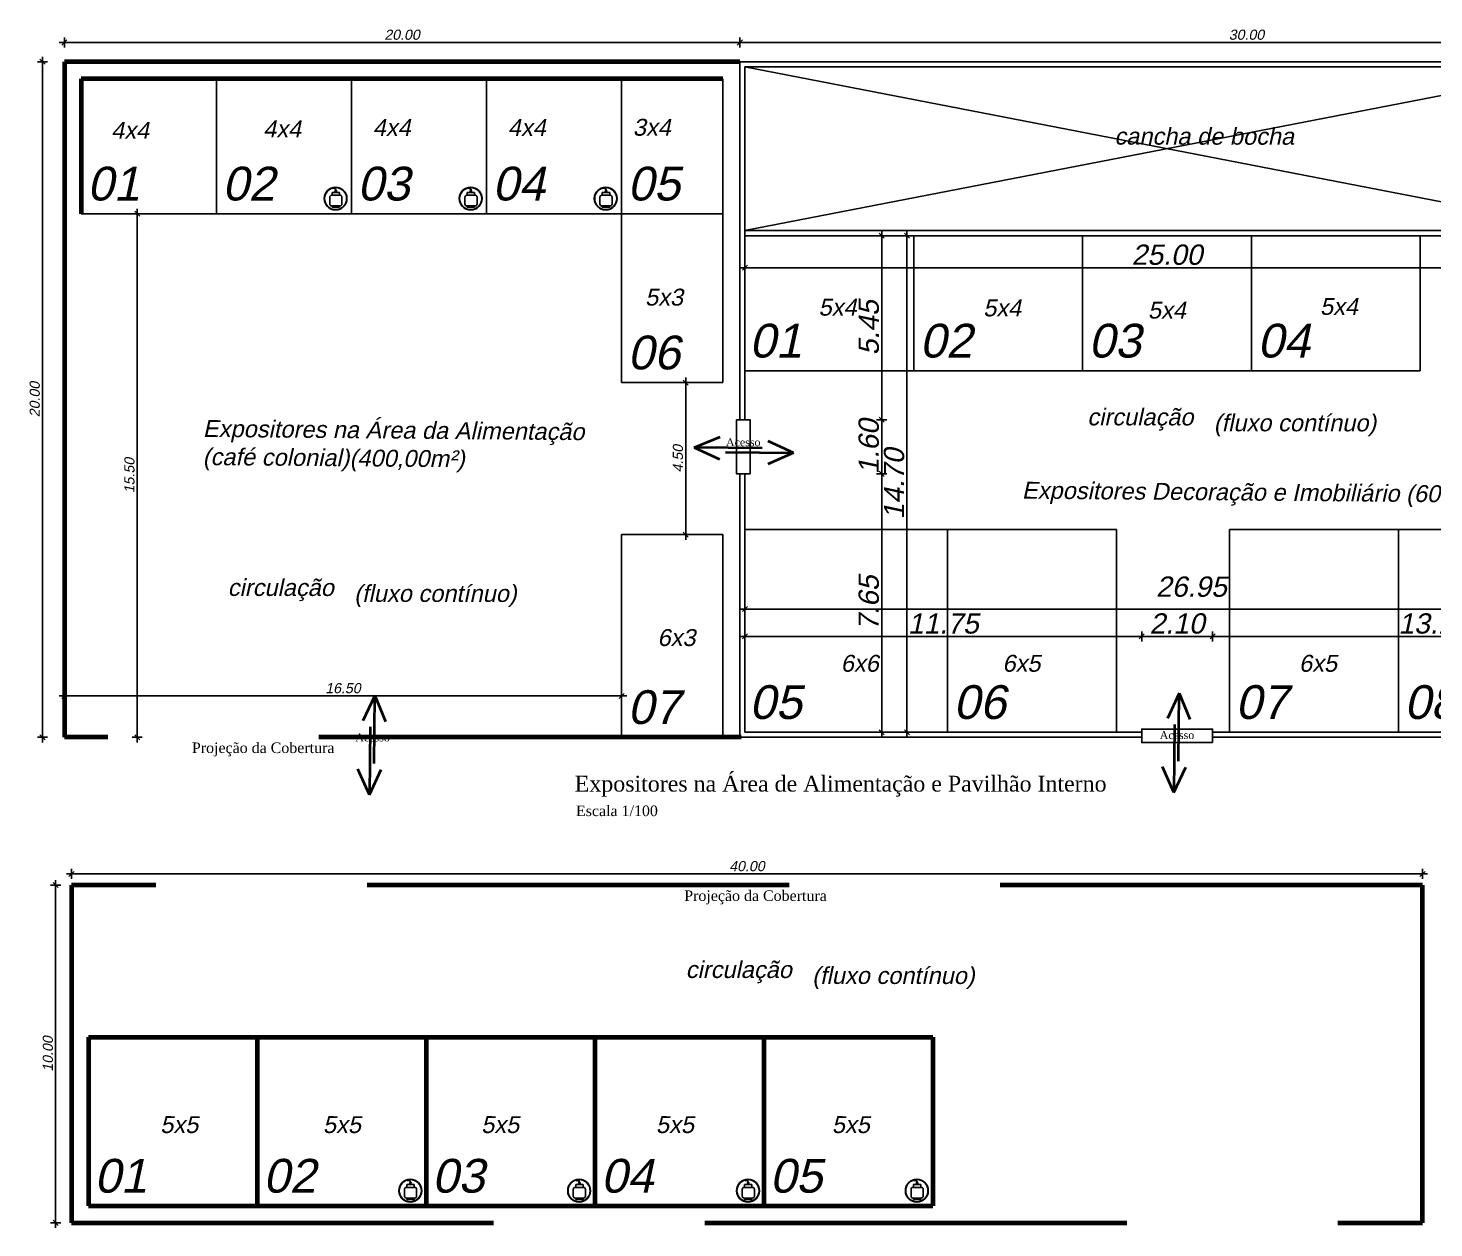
# Model space of a CAD drawing. Header units: metres. Extents: x 2113 to 5678, y -2764 to 956.
# Drawn here: x 4309.4 to 4351.03, y -1518.37 to -1482.85 of the extents above; entities that cross this region are included whole.
import ezdxf

# ---------------------------------------------------------------- set-up
doc = ezdxf.new("R2010")
doc.units = ezdxf.units.M
doc.header["$MEASUREMENT"] = 0
doc.linetypes.add('DASHED2', pattern=[0.375, 0.25, -0.125])
for name, color, linetype in [('COTASOK', 1, 'Continuous'), ('PAREDE', 7, 'Continuous'), ('TELHADO', 6, 'Continuous')]:
    doc.layers.add(name, color=color, linetype=linetype)
doc.styles.add('JEF', font='times.ttf', dxfattribs={"height": 0.3})
doc.styles.add('util2000', font='arial.ttf', dxfattribs={"oblique": 12.000028})
doc.dimstyles.new('int_1-50_m_MS_50', dxfattribs={"dimscale": 0.05, "dimtxt": 3, "dimasz": 1.5, "dimexe": 1, "dimexo": 0, "dimgap": 0.75, "dimtad": 1, "dimzin": 1, "dimdsep": 46, "dimtxsty": 'util2000', "dimblk": '_U2_SETA01', "dimcen": 1.5, "dimse1": 1, "dimse2": 1, "dimclrd": 1, "dimclre": 1, "dimclrt": 1, "dimazin": 3, "dimtfac": 1, "dimtix": 1, "dimtmove": 1, "dimatfit": 3, "dimldrblk": '_U2_SETA02', "dimfxl": 1, "dimtzin": 12, "dimarcsym": 0})

# ---------------------------------------------------------------- blocks, each defined once
blk = doc.blocks.new('_U2_SETA01')
at = {"color": 0}
for p, q in [((-1, 0), (1, 0)), ((0, -1), (0, 1))]:
    blk.add_line(p, q, dxfattribs=at)
blk.add_line((-0.5, -0.5), (0.5, 0.5))
blk = doc.blocks.new('*D545')
at = {"layer": 'Defpoints', "color": 0, "ltscale": 0.3, "transparency": 16777216}
for p in [(4330.476, -1483.271), (4310.476, -1483.843), (4330.476, -1483.804)]:
    blk.add_point(p, dxfattribs=at)
at = {"layer": 'PAREDE', "color": 1, "lineweight": -2, "ltscale": 0.3, "transparency": 16777216}
blk.add_line((4310.626, -1483.271), (4330.326, -1483.271), dxfattribs=at)
at = {"layer": 'PAREDE', "color": 1, "lineweight": -2, "ltscale": 0.3, "transparency": 16777216, "xscale": 0.15, "yscale": 0.15, "zscale": 0.15, "rotation": 180}
blk.add_blockref('_U2_SETA01', (4310.476, -1483.271), dxfattribs=at)
at = {"layer": 'PAREDE', "color": 1, "lineweight": -2, "ltscale": 0.3, "transparency": 16777216, "xscale": 0.15, "yscale": 0.15, "zscale": 0.15}
blk.add_blockref('_U2_SETA01', (4330.476, -1483.271), dxfattribs=at)
at = {"layer": 'PAREDE', "color": 1, "ltscale": 0.3, "transparency": 16777216, "insert": (4320.476, -1483.043), "char_height": 0.3, "attachment_point": 5, "style": 'util2000'}
blk.add_mtext('20.00', dxfattribs=at)
blk = doc.blocks.new('_U2_SETA02')
blk.add_solid([(-1, -0.17), (0, 0), (-1, 0.17)])
blk = doc.blocks.new('*D546')
at = {"layer": 'Defpoints', "color": 0, "ltscale": 0.3, "transparency": 16777216}
for p in [(4310.476, -1483.843), (4309.827, -1503.843), (4310.476, -1503.843)]:
    blk.add_point(p, dxfattribs=at)
at = {"layer": 'PAREDE', "color": 1, "lineweight": -2, "ltscale": 0.3, "transparency": 16777216}
blk.add_line((4309.827, -1483.993), (4309.827, -1503.693), dxfattribs=at)
at = {"layer": 'PAREDE', "color": 1, "lineweight": -2, "ltscale": 0.3, "transparency": 16777216, "xscale": 0.15, "yscale": 0.15, "zscale": 0.15}
for p, rotation in [((4309.827, -1483.843), 90), ((4309.827, -1503.843), 270)]:
    blk.add_blockref('_U2_SETA01', p, dxfattribs=dict(at, rotation=rotation))
at = {"layer": 'PAREDE', "color": 1, "ltscale": 0.3, "transparency": 16777216, "insert": (4309.599, -1493.843), "char_height": 0.3, "attachment_point": 5, "rotation": 90, "style": 'util2000'}
blk.add_mtext('20.00', dxfattribs=at)
blk = doc.blocks.new('*D547')
at = {"layer": 'Defpoints', "color": 0, "ltscale": 0.3, "transparency": 16777216}
for p in [(4360.486, -1483.271), (4330.476, -1483.843), (4360.486, -1483.843)]:
    blk.add_point(p, dxfattribs=at)
at = {"layer": 'PAREDE', "color": 1, "lineweight": -2, "ltscale": 0.3, "transparency": 16777216}
blk.add_line((4330.626, -1483.271), (4360.336, -1483.271), dxfattribs=at)
at = {"layer": 'PAREDE', "color": 1, "lineweight": -2, "ltscale": 0.3, "transparency": 16777216, "xscale": 0.15, "yscale": 0.15, "zscale": 0.15, "rotation": 180}
blk.add_blockref('_U2_SETA01', (4330.476, -1483.271), dxfattribs=at)
at = {"layer": 'PAREDE', "color": 1, "lineweight": -2, "ltscale": 0.3, "transparency": 16777216, "xscale": 0.15, "yscale": 0.15, "zscale": 0.15}
blk.add_blockref('_U2_SETA01', (4360.486, -1483.271), dxfattribs=at)
at = {"layer": 'PAREDE', "color": 1, "ltscale": 0.3, "transparency": 16777216, "insert": (4345.481, -1483.043), "char_height": 0.3, "attachment_point": 5, "style": 'util2000'}
blk.add_mtext('30.00', dxfattribs=at)
blk = doc.blocks.new('*D402')
at = {"layer": 'Defpoints', "color": 0, "ltscale": 0.3, "transparency": 16777216}
for p in [(4310.476, -1502.619), (4310.476, -1502.619), (4326.976, -1502.619)]:
    blk.add_point(p, dxfattribs=at)
at = {"layer": 'PAREDE', "color": 1, "lineweight": -2, "ltscale": 0.3, "transparency": 16777216}
blk.add_line((4326.826, -1502.619), (4310.626, -1502.619), dxfattribs=at)
at = {"layer": 'PAREDE', "color": 1, "lineweight": -2, "ltscale": 0.3, "transparency": 16777216, "xscale": 0.15, "yscale": 0.15, "zscale": 0.15, "rotation": 180}
blk.add_blockref('_U2_SETA01', (4310.476, -1502.619), dxfattribs=at)
at = {"layer": 'PAREDE', "color": 1, "lineweight": -2, "ltscale": 0.3, "transparency": 16777216, "xscale": 0.15, "yscale": 0.15, "zscale": 0.15}
blk.add_blockref('_U2_SETA01', (4326.976, -1502.619), dxfattribs=at)
at = {"layer": 'PAREDE', "color": 1, "ltscale": 0.3, "transparency": 16777216, "insert": (4318.726, -1502.391), "char_height": 0.3, "attachment_point": 5, "style": 'util2000'}
blk.add_mtext('16.50', dxfattribs=at)
blk = doc.blocks.new('*D548')
at = {"layer": 'Defpoints', "color": 0, "ltscale": 0.3, "transparency": 16777216}
for p in [(4328.476, -1493.343), (4328.476, -1497.843), (4328.873, -1497.843)]:
    blk.add_point(p, dxfattribs=at)
at = {"layer": 'PAREDE', "color": 1, "lineweight": -2, "ltscale": 0.3, "transparency": 16777216}
blk.add_line((4328.873, -1493.493), (4328.873, -1497.693), dxfattribs=at)
at = {"layer": 'PAREDE', "color": 1, "lineweight": -2, "ltscale": 0.3, "transparency": 16777216, "xscale": 0.15, "yscale": 0.15, "zscale": 0.15}
for p, rotation in [((4328.873, -1493.343), 90), ((4328.873, -1497.843), 270)]:
    blk.add_blockref('_U2_SETA01', p, dxfattribs=dict(at, rotation=rotation))
at = {"layer": 'PAREDE', "color": 1, "ltscale": 0.3, "transparency": 16777216, "insert": (4328.644, -1495.593), "char_height": 0.3, "attachment_point": 5, "rotation": 90, "style": 'util2000'}
blk.add_mtext('4.50', dxfattribs=at)
blk = doc.blocks.new('*D404')
at = {"layer": 'Defpoints', "color": 0, "ltscale": 0.3, "transparency": 16777216}
for p in [(4333.796, -1496.043), (4333.641, -1503.693), (4334.677, -1503.693)]:
    blk.add_point(p, dxfattribs=at)
at = {"layer": 'PAREDE', "color": 1, "lineweight": -2, "ltscale": 0.3, "transparency": 16777216}
blk.add_line((4334.677, -1496.193), (4334.677, -1503.543), dxfattribs=at)
at = {"layer": 'PAREDE', "color": 1, "lineweight": -2, "ltscale": 0.3, "transparency": 16777216, "xscale": 0.15, "yscale": 0.15, "zscale": 0.15}
for p, rotation in [((4334.677, -1496.043), 90), ((4334.677, -1503.693), 270)]:
    blk.add_blockref('_U2_SETA01', p, dxfattribs=dict(at, rotation=rotation))
at = {"layer": 'PAREDE', "color": 1, "ltscale": 0.3, "transparency": 16777216, "insert": (4334.296, -1499.868), "char_height": 0.3, "attachment_point": 5, "rotation": 90, "style": 'util2000'}
blk.add_mtext('{\\H2x;7.65}', dxfattribs=at)
blk = doc.blocks.new('*D405')
at = {"layer": 'Defpoints', "color": 0, "ltscale": 0.3, "transparency": 16777216}
for p in [(4333.796, -1494.443), (4334.677, -1494.443), (4333.796, -1496.043)]:
    blk.add_point(p, dxfattribs=at)
at = {"layer": 'PAREDE', "color": 1, "lineweight": -2, "ltscale": 0.3, "transparency": 16777216}
for p, q in [((4334.677, -1494.293), (4334.677, -1494.143)), ((4334.677, -1496.043), (4334.677, -1494.443)), ((4334.677, -1496.193), (4334.677, -1496.343))]:
    blk.add_line(p, q, dxfattribs=at)
at = {"layer": 'PAREDE', "color": 1, "lineweight": -2, "ltscale": 0.3, "transparency": 16777216, "xscale": 0.15, "yscale": 0.15, "zscale": 0.15}
for p, rotation in [((4334.677, -1494.443), 270), ((4334.677, -1496.043), 90)]:
    blk.add_blockref('_U2_SETA01', p, dxfattribs=dict(at, rotation=rotation))
at = {"layer": 'PAREDE', "color": 1, "ltscale": 0.3, "transparency": 16777216, "insert": (4334.296, -1495.243), "char_height": 0.3, "attachment_point": 5, "rotation": 90, "style": 'util2000'}
blk.add_mtext('{\\H2x;1.60}', dxfattribs=at)
blk = doc.blocks.new('*D406')
at = {"layer": 'Defpoints', "color": 0, "ltscale": 0.3, "transparency": 16777216}
for p in [(4333.796, -1488.993), (4334.677, -1488.993), (4333.796, -1494.443)]:
    blk.add_point(p, dxfattribs=at)
at = {"layer": 'PAREDE', "color": 1, "lineweight": -2, "ltscale": 0.3, "transparency": 16777216}
blk.add_line((4334.677, -1494.293), (4334.677, -1489.143), dxfattribs=at)
at = {"layer": 'PAREDE', "color": 1, "lineweight": -2, "ltscale": 0.3, "transparency": 16777216, "xscale": 0.15, "yscale": 0.15, "zscale": 0.15}
for p, rotation in [((4334.677, -1488.993), 90), ((4334.677, -1494.443), 270)]:
    blk.add_blockref('_U2_SETA01', p, dxfattribs=dict(at, rotation=rotation))
at = {"layer": 'PAREDE', "color": 1, "ltscale": 0.3, "transparency": 16777216, "insert": (4334.297, -1491.718), "char_height": 0.3, "attachment_point": 5, "rotation": 90, "style": 'util2000'}
blk.add_mtext('{\\H2x;5.45}', dxfattribs=at)
blk = doc.blocks.new('*D407')
at = {"layer": 'Defpoints', "color": 0, "ltscale": 0.3, "transparency": 16777216}
for p in [(4342.376, -1500.827), (4344.476, -1500.827), (4344.476, -1500.858)]:
    blk.add_point(p, dxfattribs=at)
at = {"layer": 'PAREDE', "color": 1, "lineweight": -2, "ltscale": 0.3, "transparency": 16777216}
blk.add_line((4342.526, -1500.858), (4344.326, -1500.858), dxfattribs=at)
at = {"layer": 'PAREDE', "color": 1, "lineweight": -2, "ltscale": 0.3, "transparency": 16777216, "xscale": 0.15, "yscale": 0.15, "zscale": 0.15, "rotation": 180}
blk.add_blockref('_U2_SETA01', (4342.376, -1500.858), dxfattribs=at)
at = {"layer": 'PAREDE', "color": 1, "lineweight": -2, "ltscale": 0.3, "transparency": 16777216, "xscale": 0.15, "yscale": 0.15, "zscale": 0.15}
blk.add_blockref('_U2_SETA01', (4344.476, -1500.858), dxfattribs=at)
at = {"layer": 'PAREDE', "color": 1, "ltscale": 0.3, "transparency": 16777216, "insert": (4343.426, -1500.477), "char_height": 0.3, "attachment_point": 5, "style": 'util2000'}
blk.add_mtext('{\\H2x;2.10}', dxfattribs=at)
blk = doc.blocks.new('*D408')
at = {"layer": 'Defpoints', "color": 0, "ltscale": 0.3, "transparency": 16777216}
for p in [(4335.426, -1488.993), (4336.219, -1488.993), (4336.219, -1503.693)]:
    blk.add_point(p, dxfattribs=at)
at = {"layer": 'PAREDE', "color": 1, "lineweight": -2, "ltscale": 0.3, "transparency": 16777216}
blk.add_line((4335.426, -1503.543), (4335.426, -1489.143), dxfattribs=at)
at = {"layer": 'PAREDE', "color": 1, "lineweight": -2, "ltscale": 0.3, "transparency": 16777216, "xscale": 0.15, "yscale": 0.15, "zscale": 0.15}
for p, rotation in [((4335.426, -1488.993), 90), ((4335.426, -1503.693), 270)]:
    blk.add_blockref('_U2_SETA01', p, dxfattribs=dict(at, rotation=rotation))
at = {"layer": 'PAREDE', "color": 1, "ltscale": 0.3, "transparency": 16777216, "insert": (4335.045, -1496.343), "char_height": 0.3, "attachment_point": 5, "rotation": 90, "style": 'util2000'}
blk.add_mtext('{\\H2x;14.70}', dxfattribs=at)
blk = doc.blocks.new('*D409')
at = {"layer": 'Defpoints', "color": 0, "ltscale": 0.3, "transparency": 16777216}
for p in [(4330.626, -1500.385), (4342.376, -1500.858), (4342.376, -1503.6)]:
    blk.add_point(p, dxfattribs=at)
at = {"layer": 'PAREDE', "color": 1, "lineweight": -2, "ltscale": 0.3, "transparency": 16777216}
blk.add_line((4330.776, -1500.858), (4342.226, -1500.858), dxfattribs=at)
at = {"layer": 'PAREDE', "color": 1, "lineweight": -2, "ltscale": 0.3, "transparency": 16777216, "xscale": 0.15, "yscale": 0.15, "zscale": 0.15, "rotation": 180}
blk.add_blockref('_U2_SETA01', (4330.626, -1500.858), dxfattribs=at)
at = {"layer": 'PAREDE', "color": 1, "lineweight": -2, "ltscale": 0.3, "transparency": 16777216, "xscale": 0.15, "yscale": 0.15, "zscale": 0.15}
blk.add_blockref('_U2_SETA01', (4342.376, -1500.858), dxfattribs=at)
at = {"layer": 'PAREDE', "color": 1, "ltscale": 0.3, "transparency": 16777216, "insert": (4336.501, -1500.477), "char_height": 0.3, "attachment_point": 5, "style": 'util2000'}
blk.add_mtext('{\\H2x;11.75}', dxfattribs=at)
blk = doc.blocks.new('*D410')
at = {"layer": 'Defpoints', "color": 0, "ltscale": 0.3, "transparency": 16777216}
for p in [(4357.572, -1500.858), (4357.572, -1503.041), (4344.476, -1503.6)]:
    blk.add_point(p, dxfattribs=at)
at = {"layer": 'PAREDE', "color": 1, "lineweight": -2, "ltscale": 0.3, "transparency": 16777216}
blk.add_line((4344.626, -1500.858), (4357.422, -1500.858), dxfattribs=at)
at = {"layer": 'PAREDE', "color": 1, "lineweight": -2, "ltscale": 0.3, "transparency": 16777216, "xscale": 0.15, "yscale": 0.15, "zscale": 0.15, "rotation": 180}
blk.add_blockref('_U2_SETA01', (4344.476, -1500.858), dxfattribs=at)
at = {"layer": 'PAREDE', "color": 1, "lineweight": -2, "ltscale": 0.3, "transparency": 16777216, "xscale": 0.15, "yscale": 0.15, "zscale": 0.15}
blk.add_blockref('_U2_SETA01', (4357.572, -1500.858), dxfattribs=at)
at = {"layer": 'PAREDE', "color": 1, "ltscale": 0.3, "transparency": 16777216, "insert": (4351.024, -1500.477), "char_height": 0.3, "attachment_point": 5, "style": 'util2000'}
blk.add_mtext('{\\H2x;13.10}', dxfattribs=at)
blk = doc.blocks.new('*D411')
at = {"layer": 'Defpoints', "color": 0, "ltscale": 0.3, "transparency": 16777216}
for p in [(4357.572, -1500.047), (4330.626, -1500.316), (4357.572, -1500.316)]:
    blk.add_point(p, dxfattribs=at)
at = {"layer": 'PAREDE', "color": 1, "lineweight": -2, "ltscale": 0.3, "transparency": 16777216}
blk.add_line((4330.776, -1500.047), (4357.422, -1500.047), dxfattribs=at)
at = {"layer": 'PAREDE', "color": 1, "lineweight": -2, "ltscale": 0.3, "transparency": 16777216, "xscale": 0.15, "yscale": 0.15, "zscale": 0.15, "rotation": 180}
blk.add_blockref('_U2_SETA01', (4330.626, -1500.047), dxfattribs=at)
at = {"layer": 'PAREDE', "color": 1, "lineweight": -2, "ltscale": 0.3, "transparency": 16777216, "xscale": 0.15, "yscale": 0.15, "zscale": 0.15}
blk.add_blockref('_U2_SETA01', (4357.572, -1500.047), dxfattribs=at)
at = {"layer": 'PAREDE', "color": 1, "ltscale": 0.3, "transparency": 16777216, "insert": (4343.849, -1499.387), "char_height": 0.3, "attachment_point": 5, "style": 'util2000'}
blk.add_mtext('{\\H2x;26.95}', dxfattribs=at)
blk = doc.blocks.new('*D412')
at = {"layer": 'Defpoints', "color": 0, "ltscale": 0.3, "transparency": 16777216}
for p in [(4330.626, -1488.993), (4355.626, -1488.993), (4355.626, -1489.94)]:
    blk.add_point(p, dxfattribs=at)
at = {"layer": 'PAREDE', "color": 1, "lineweight": -2, "ltscale": 0.3, "transparency": 16777216}
blk.add_line((4330.776, -1489.94), (4355.476, -1489.94), dxfattribs=at)
at = {"layer": 'PAREDE', "color": 1, "lineweight": -2, "ltscale": 0.3, "transparency": 16777216, "xscale": 0.15, "yscale": 0.15, "zscale": 0.15, "rotation": 180}
blk.add_blockref('_U2_SETA01', (4330.626, -1489.94), dxfattribs=at)
at = {"layer": 'PAREDE', "color": 1, "lineweight": -2, "ltscale": 0.3, "transparency": 16777216, "xscale": 0.15, "yscale": 0.15, "zscale": 0.15}
blk.add_blockref('_U2_SETA01', (4355.626, -1489.94), dxfattribs=at)
at = {"layer": 'PAREDE', "color": 1, "ltscale": 0.3, "transparency": 16777216, "insert": (4343.126, -1489.559), "char_height": 0.3, "attachment_point": 5, "style": 'util2000'}
blk.add_mtext('{\\H2x;25.00}', dxfattribs=at)
blk = doc.blocks.new('*D413')
at = {"layer": 'Defpoints', "color": 0, "ltscale": 0.3, "transparency": 16777216}
for p in [(4312.453, -1488.343), (4312.632, -1488.343), (4312.453, -1503.843)]:
    blk.add_point(p, dxfattribs=at)
at = {"layer": 'PAREDE', "color": 1, "lineweight": -2, "ltscale": 0.3, "transparency": 16777216}
blk.add_line((4312.632, -1503.693), (4312.632, -1488.493), dxfattribs=at)
at = {"layer": 'PAREDE', "color": 1, "lineweight": -2, "ltscale": 0.3, "transparency": 16777216, "xscale": 0.15, "yscale": 0.15, "zscale": 0.15}
for p, rotation in [((4312.632, -1488.343), 90), ((4312.632, -1503.843), 270)]:
    blk.add_blockref('_U2_SETA01', p, dxfattribs=dict(at, rotation=rotation))
at = {"layer": 'PAREDE', "color": 1, "ltscale": 0.3, "transparency": 16777216, "insert": (4312.404, -1496.093), "char_height": 0.3, "attachment_point": 5, "rotation": 90, "style": 'util2000'}
blk.add_mtext('15.50', dxfattribs=at)
blk = doc.blocks.new('*D426')
at = {"layer": 'Defpoints', "color": 0, "ltscale": 0.3, "transparency": 16777216}
for p in [(4350.691, -1507.888), (4350.691, -1507.888), (4310.687, -1508.219)]:
    blk.add_point(p, dxfattribs=at)
at = {"layer": 'PAREDE', "color": 1, "lineweight": -2, "ltscale": 0.3, "transparency": 16777216}
blk.add_line((4310.837, -1507.888), (4350.541, -1507.888), dxfattribs=at)
at = {"layer": 'PAREDE', "color": 1, "lineweight": -2, "ltscale": 0.3, "transparency": 16777216, "xscale": 0.15, "yscale": 0.15, "zscale": 0.15, "rotation": 180}
blk.add_blockref('_U2_SETA01', (4310.687, -1507.888), dxfattribs=at)
at = {"layer": 'PAREDE', "color": 1, "lineweight": -2, "ltscale": 0.3, "transparency": 16777216, "xscale": 0.15, "yscale": 0.15, "zscale": 0.15}
blk.add_blockref('_U2_SETA01', (4350.691, -1507.888), dxfattribs=at)
at = {"layer": 'PAREDE', "color": 1, "ltscale": 0.3, "transparency": 16777216, "insert": (4330.689, -1507.66), "char_height": 0.3, "attachment_point": 5, "style": 'util2000'}
blk.add_mtext('40.00', dxfattribs=at)
blk = doc.blocks.new('*D427')
at = {"layer": 'Defpoints', "color": 0, "ltscale": 0.3, "transparency": 16777216}
for p in [(4310.687, -1508.219), (4310.216, -1518.219), (4310.687, -1518.219)]:
    blk.add_point(p, dxfattribs=at)
at = {"layer": 'PAREDE', "color": 1, "lineweight": -2, "ltscale": 0.3, "transparency": 16777216}
blk.add_line((4310.216, -1508.369), (4310.216, -1518.069), dxfattribs=at)
at = {"layer": 'PAREDE', "color": 1, "lineweight": -2, "ltscale": 0.3, "transparency": 16777216, "xscale": 0.15, "yscale": 0.15, "zscale": 0.15}
for p, rotation in [((4310.216, -1508.219), 90), ((4310.216, -1518.219), 270)]:
    blk.add_blockref('_U2_SETA01', p, dxfattribs=dict(at, rotation=rotation))
at = {"layer": 'PAREDE', "color": 1, "ltscale": 0.3, "transparency": 16777216, "insert": (4309.988, -1513.219), "char_height": 0.3, "attachment_point": 5, "rotation": 90, "style": 'util2000'}
blk.add_mtext('10.00', dxfattribs=at)

msp = doc.modelspace()

# ---------------------------------------------------------------- linework, layer by layer
for p, q in [((4318.404, -1487.712), (4318.404, -1487.792)), ((4318.404, -1487.712), (4318.624, -1487.712)), ((4318.504, -1487.636), (4318.508, -1487.636)), ((4318.504, -1487.647), (4318.504, -1487.636)), ((4318.504, -1487.647), (4318.511, -1487.647)), ((4318.508, -1487.636), (4318.508, -1487.645)), ((4318.508, -1487.645), (4318.511, -1487.645)), ((4318.511, -1487.652), (4318.511, -1487.637)), ((4318.511, -1487.637), (4318.518, -1487.637)), ((4318.512, -1487.713), (4318.512, -1487.706)), ((4318.517, -1487.713), (4318.517, -1487.706)), ((4318.518, -1487.652), (4318.518, -1487.637)), ((4318.624, -1487.712), (4318.624, -1487.792)), ((4322.404, -1487.712), (4322.404, -1487.792)), ((4322.404, -1487.712), (4322.624, -1487.712)), ((4322.504, -1487.636), (4322.508, -1487.636)), ((4322.504, -1487.647), (4322.504, -1487.636)), ((4322.504, -1487.647), (4322.511, -1487.647)), ((4322.508, -1487.636), (4322.508, -1487.645)), ((4322.508, -1487.645), (4322.511, -1487.645)), ((4322.511, -1487.652), (4322.511, -1487.637)), ((4322.511, -1487.637), (4322.518, -1487.637)), ((4322.512, -1487.713), (4322.512, -1487.706)), ((4322.517, -1487.713), (4322.517, -1487.706)), ((4322.518, -1487.652), (4322.518, -1487.637)), ((4322.624, -1487.712), (4322.624, -1487.792)), ((4326.404, -1487.712), (4326.404, -1487.792)), ((4326.404, -1487.712), (4326.624, -1487.712)), ((4326.504, -1487.636), (4326.508, -1487.636)), ((4326.504, -1487.647), (4326.504, -1487.636)), ((4326.504, -1487.647), (4326.511, -1487.647)), ((4326.508, -1487.636), (4326.508, -1487.645)), ((4326.508, -1487.645), (4326.511, -1487.645)), ((4326.511, -1487.652), (4326.511, -1487.637)), ((4326.511, -1487.637), (4326.518, -1487.637)), ((4326.512, -1487.713), (4326.512, -1487.706)), ((4326.517, -1487.713), (4326.517, -1487.706)), ((4326.518, -1487.652), (4326.518, -1487.637)), ((4326.624, -1487.712), (4326.624, -1487.792)), ((4318.334, -1487.852), (4318.334, -1487.892)), ((4318.334, -1487.892), (4318.334, -1488.052)), ((4318.394, -1487.792), (4318.634, -1487.792)), ((4318.394, -1488.112), (4318.634, -1488.112)), ((4318.404, -1488.112), (4318.624, -1488.112)), ((4318.404, -1488.112), (4318.404, -1488.152)), ((4318.624, -1488.112), (4318.624, -1488.152)), ((4318.694, -1487.852), (4318.694, -1487.892)), ((4318.694, -1487.892), (4318.694, -1488.052)), ((4322.334, -1487.852), (4322.334, -1487.892)), ((4322.334, -1487.892), (4322.334, -1488.052)), ((4322.394, -1487.792), (4322.634, -1487.792)), ((4322.394, -1488.112), (4322.634, -1488.112)), ((4322.404, -1488.112), (4322.624, -1488.112)), ((4322.404, -1488.112), (4322.404, -1488.152)), ((4322.624, -1488.112), (4322.624, -1488.152)), ((4322.694, -1487.852), (4322.694, -1487.892)), ((4322.694, -1487.892), (4322.694, -1488.052)), ((4326.334, -1487.852), (4326.334, -1487.892)), ((4326.334, -1487.892), (4326.334, -1488.052)), ((4326.394, -1487.792), (4326.634, -1487.792)), ((4326.394, -1488.112), (4326.634, -1488.112)), ((4326.404, -1488.112), (4326.624, -1488.112)), ((4326.404, -1488.112), (4326.404, -1488.152)), ((4326.624, -1488.112), (4326.624, -1488.152)), ((4326.694, -1487.852), (4326.694, -1487.892)), ((4326.694, -1487.892), (4326.694, -1488.052)), ((4318.404, -1488.152), (4318.624, -1488.152)), ((4322.404, -1488.152), (4322.624, -1488.152)), ((4326.404, -1488.152), (4326.624, -1488.152)), ((4320.546, -1517.229), (4320.546, -1517.268)), ((4320.606, -1517.169), (4320.846, -1517.169)), ((4320.616, -1517.089), (4320.616, -1517.169)), ((4320.616, -1517.089), (4320.836, -1517.089)), ((4320.715, -1517.012), (4320.719, -1517.012)), ((4320.715, -1517.023), (4320.715, -1517.012)), ((4320.715, -1517.023), (4320.722, -1517.023)), ((4320.719, -1517.012), (4320.719, -1517.022)), ((4320.719, -1517.022), (4320.722, -1517.022)), ((4320.722, -1517.028), (4320.722, -1517.014)), ((4320.722, -1517.014), (4320.73, -1517.014)), ((4320.723, -1517.089), (4320.723, -1517.082)), ((4320.728, -1517.089), (4320.728, -1517.082)), ((4320.73, -1517.028), (4320.73, -1517.014)), ((4320.836, -1517.089), (4320.836, -1517.169)), ((4320.906, -1517.229), (4320.906, -1517.268)), ((4325.546, -1517.229), (4325.546, -1517.268)), ((4325.606, -1517.169), (4325.846, -1517.169)), ((4325.616, -1517.089), (4325.616, -1517.169)), ((4325.616, -1517.089), (4325.836, -1517.089)), ((4325.715, -1517.012), (4325.719, -1517.012)), ((4325.715, -1517.023), (4325.715, -1517.012)), ((4325.715, -1517.023), (4325.722, -1517.023)), ((4325.719, -1517.012), (4325.719, -1517.022)), ((4325.719, -1517.022), (4325.722, -1517.022)), ((4325.722, -1517.028), (4325.722, -1517.014)), ((4325.722, -1517.014), (4325.73, -1517.014)), ((4325.723, -1517.089), (4325.723, -1517.082)), ((4325.728, -1517.089), (4325.728, -1517.082)), ((4325.73, -1517.028), (4325.73, -1517.014)), ((4325.836, -1517.089), (4325.836, -1517.169)), ((4325.906, -1517.229), (4325.906, -1517.268)), ((4330.546, -1517.229), (4330.546, -1517.268)), ((4330.606, -1517.169), (4330.846, -1517.169)), ((4330.616, -1517.089), (4330.616, -1517.169)), ((4330.616, -1517.089), (4330.836, -1517.089)), ((4330.715, -1517.012), (4330.719, -1517.012)), ((4330.715, -1517.023), (4330.715, -1517.012)), ((4330.715, -1517.023), (4330.722, -1517.023)), ((4330.719, -1517.012), (4330.719, -1517.022)), ((4330.719, -1517.022), (4330.722, -1517.022)), ((4330.722, -1517.028), (4330.722, -1517.014)), ((4330.722, -1517.014), (4330.73, -1517.014)), ((4330.723, -1517.089), (4330.723, -1517.082)), ((4330.728, -1517.089), (4330.728, -1517.082)), ((4330.73, -1517.028), (4330.73, -1517.014)), ((4330.836, -1517.089), (4330.836, -1517.169)), ((4330.906, -1517.229), (4330.906, -1517.268)), ((4335.546, -1517.229), (4335.546, -1517.268)), ((4335.606, -1517.169), (4335.846, -1517.169)), ((4335.616, -1517.089), (4335.616, -1517.169)), ((4335.616, -1517.089), (4335.836, -1517.089)), ((4335.715, -1517.012), (4335.719, -1517.012)), ((4335.715, -1517.023), (4335.715, -1517.012)), ((4335.715, -1517.023), (4335.722, -1517.023)), ((4335.719, -1517.012), (4335.719, -1517.022)), ((4335.719, -1517.022), (4335.722, -1517.022)), ((4335.722, -1517.028), (4335.722, -1517.014)), ((4335.722, -1517.014), (4335.73, -1517.014)), ((4335.723, -1517.089), (4335.723, -1517.082)), ((4335.728, -1517.089), (4335.728, -1517.082)), ((4335.73, -1517.028), (4335.73, -1517.014)), ((4335.836, -1517.089), (4335.836, -1517.169)), ((4335.906, -1517.229), (4335.906, -1517.268)), ((4320.546, -1517.268), (4320.546, -1517.428)), ((4320.606, -1517.488), (4320.846, -1517.488)), ((4320.616, -1517.489), (4320.836, -1517.489)), ((4320.616, -1517.489), (4320.616, -1517.529)), ((4320.616, -1517.529), (4320.836, -1517.529)), ((4320.836, -1517.489), (4320.836, -1517.529)), ((4320.906, -1517.268), (4320.906, -1517.428)), ((4325.546, -1517.268), (4325.546, -1517.428)), ((4325.606, -1517.488), (4325.846, -1517.488)), ((4325.616, -1517.489), (4325.836, -1517.489)), ((4325.616, -1517.489), (4325.616, -1517.529)), ((4325.616, -1517.529), (4325.836, -1517.529)), ((4325.836, -1517.489), (4325.836, -1517.529)), ((4325.906, -1517.268), (4325.906, -1517.428)), ((4330.546, -1517.268), (4330.546, -1517.428)), ((4330.606, -1517.488), (4330.846, -1517.488)), ((4330.616, -1517.489), (4330.836, -1517.489)), ((4330.616, -1517.489), (4330.616, -1517.529)), ((4330.616, -1517.529), (4330.836, -1517.529)), ((4330.836, -1517.489), (4330.836, -1517.529)), ((4330.906, -1517.268), (4330.906, -1517.428)), ((4335.546, -1517.268), (4335.546, -1517.428)), ((4335.606, -1517.488), (4335.846, -1517.488)), ((4335.616, -1517.489), (4335.836, -1517.489)), ((4335.616, -1517.489), (4335.616, -1517.529)), ((4335.616, -1517.529), (4335.836, -1517.529)), ((4335.836, -1517.489), (4335.836, -1517.529)), ((4335.906, -1517.268), (4335.906, -1517.428))]:
    msp.add_line(p, q)
for centre, radius in [((4318.506, -1487.892), 0.338), ((4318.506, -1487.892), 0.328), ((4318.514, -1487.679), 0.0274), ((4318.514, -1487.679), 0.00821), ((4322.506, -1487.892), 0.338), ((4322.506, -1487.892), 0.328), ((4322.514, -1487.679), 0.0274), ((4322.514, -1487.679), 0.00821), ((4326.506, -1487.892), 0.338), ((4326.506, -1487.892), 0.328), ((4326.514, -1487.679), 0.0274), ((4326.514, -1487.679), 0.00821), ((4320.718, -1517.268), 0.338), ((4320.718, -1517.268), 0.328), ((4320.726, -1517.055), 0.0274), ((4320.726, -1517.055), 0.00821), ((4325.718, -1517.268), 0.338), ((4325.718, -1517.268), 0.328), ((4325.726, -1517.055), 0.0274), ((4325.726, -1517.055), 0.00821), ((4330.718, -1517.268), 0.338), ((4330.718, -1517.268), 0.328), ((4330.726, -1517.055), 0.0274), ((4330.726, -1517.055), 0.00821), ((4335.718, -1517.268), 0.338), ((4335.718, -1517.268), 0.328), ((4335.726, -1517.055), 0.0274), ((4335.726, -1517.055), 0.00821)]:
    msp.add_circle(centre, radius)
for centre, radius, start, end in [((4318.452, -1487.648), 0.0662, 10.3018, 126.9834), ((4318.452, -1487.648), 0.0612, 10.3018, 126.9834), ((4322.452, -1487.648), 0.0662, 10.3018, 126.9834), ((4322.452, -1487.648), 0.0612, 10.3018, 126.9834), ((4326.452, -1487.648), 0.0662, 10.3018, 126.9834), ((4326.452, -1487.648), 0.0612, 10.3018, 126.9834), ((4318.394, -1487.852), 0.06, 90, 180), ((4318.394, -1488.052), 0.06, 180, 270), ((4318.634, -1487.852), 0.06, 0, 90), ((4318.634, -1488.052), 0.06, 270, 0), ((4322.394, -1487.852), 0.06, 90, 180), ((4322.394, -1488.052), 0.06, 180, 270), ((4322.634, -1487.852), 0.06, 0, 90), ((4322.634, -1488.052), 0.06, 270, 0), ((4326.394, -1487.852), 0.06, 90, 180), ((4326.394, -1488.052), 0.06, 180, 270), ((4326.634, -1487.852), 0.06, 0, 90), ((4326.634, -1488.052), 0.06, 270, 0), ((4320.606, -1517.229), 0.06, 90, 180), ((4320.663, -1517.025), 0.0662, 10.3018, 126.9834), ((4320.663, -1517.025), 0.0612, 10.3018, 126.9834), ((4320.846, -1517.229), 0.06, 0, 90), ((4325.606, -1517.229), 0.06, 90, 180), ((4325.663, -1517.025), 0.0662, 10.3018, 126.9834), ((4325.663, -1517.025), 0.0612, 10.3018, 126.9834), ((4325.846, -1517.229), 0.06, 0, 90), ((4330.606, -1517.229), 0.06, 90, 180), ((4330.663, -1517.025), 0.0662, 10.3018, 126.9834), ((4330.663, -1517.025), 0.0612, 10.3018, 126.9834), ((4330.846, -1517.229), 0.06, 0, 90), ((4335.606, -1517.229), 0.06, 90, 180), ((4335.663, -1517.025), 0.0662, 10.3018, 126.9834), ((4335.663, -1517.025), 0.0612, 10.3018, 126.9834), ((4335.846, -1517.229), 0.06, 0, 90), ((4320.606, -1517.428), 0.06, 180, 270), ((4320.846, -1517.428), 0.06, 270, 0), ((4325.606, -1517.428), 0.06, 180, 270), ((4325.846, -1517.428), 0.06, 270, 0), ((4330.606, -1517.428), 0.06, 180, 270), ((4330.846, -1517.428), 0.06, 270, 0), ((4335.606, -1517.428), 0.06, 180, 270), ((4335.846, -1517.428), 0.06, 270, 0)]:
    msp.add_arc(centre, radius, start, end)
at = {"layer": 'PAREDE', "lineweight": 80}
for p, q in [((4330.476, -1483.843), (4310.476, -1483.843)), ((4310.476, -1483.843), (4310.476, -1503.843)), ((4329.976, -1484.343), (4310.976, -1484.343)), ((4310.976, -1484.343), (4310.976, -1488.343)), ((4311.187, -1512.719), (4336.187, -1512.719)), ((4311.187, -1512.719), (4311.187, -1517.719)), ((4316.187, -1512.719), (4316.187, -1517.719)), ((4321.187, -1512.719), (4321.187, -1517.719)), ((4326.187, -1512.719), (4326.187, -1517.719)), ((4331.187, -1512.719), (4331.187, -1517.719)), ((4336.187, -1512.719), (4336.187, -1517.719)), ((4311.187, -1517.719), (4336.187, -1517.719))]:
    msp.add_line(p, q, dxfattribs=at)
at = {"layer": 'PAREDE'}
for p, q in [((4330.476, -1483.843), (4330.476, -1494.443)), ((4360.476, -1483.843), (4330.476, -1483.843)), ((4314.976, -1484.343), (4314.976, -1488.343)), ((4318.976, -1484.343), (4318.976, -1488.343)), ((4322.976, -1484.343), (4322.976, -1488.343)), ((4326.976, -1484.343), (4326.976, -1488.343)), ((4329.976, -1484.343), (4329.976, -1493.343)), ((4330.626, -1483.993), (4330.626, -1494.443)), ((4360.326, -1483.993), (4330.626, -1483.993)), ((4330.626, -1483.993), (4355.626, -1488.843)), ((4355.626, -1483.993), (4330.626, -1488.843)), ((4329.976, -1488.343), (4310.976, -1488.343)), ((4326.976, -1488.343), (4326.976, -1493.343)), ((4355.626, -1488.843), (4330.626, -1488.843)), ((4355.626, -1488.843), (4330.626, -1488.843)), ((4355.626, -1488.993), (4330.626, -1488.993)), ((4355.626, -1488.993), (4330.626, -1488.993)), ((4335.626, -1488.993), (4335.626, -1492.993)), ((4340.626, -1488.993), (4340.626, -1492.993)), ((4345.626, -1488.993), (4345.626, -1492.993)), ((4350.626, -1488.993), (4350.626, -1492.993)), ((4350.626, -1492.993), (4330.626, -1492.993)), ((4329.976, -1493.343), (4326.976, -1493.343)), ((4330.476, -1496.043), (4330.476, -1503.843)), ((4330.626, -1496.043), (4330.626, -1503.693)), ((4330.626, -1497.693), (4341.626, -1497.693)), ((4336.626, -1497.693), (4336.626, -1503.693)), ((4341.626, -1497.693), (4341.626, -1503.693)), ((4344.976, -1497.693), (4344.976, -1503.693)), ((4355.976, -1497.693), (4344.976, -1497.693)), ((4349.976, -1497.693), (4349.976, -1503.693)), ((4329.976, -1497.843), (4326.976, -1497.843)), ((4326.976, -1497.843), (4326.976, -1503.843)), ((4329.976, -1497.843), (4329.976, -1503.843)), ((4330.476, -1503.843), (4342.376, -1503.843)), ((4330.626, -1503.693), (4342.376, -1503.693)), ((4344.476, -1503.693), (4360.326, -1503.693)), ((4344.476, -1503.843), (4360.476, -1503.843))]:
    msp.add_line(p, q, dxfattribs=at)
at = {"layer": 'PAREDE', "linetype": 'DASHED2', "lineweight": 80, "ltscale": 50}
msp.add_line((4330.514, -1503.843), (4310.476, -1503.843), dxfattribs=at)
at = {"layer": 'PAREDE'}
for points in [[(4330.381, -1496.043), (4330.781, -1496.043), (4330.781, -1494.443), (4330.381, -1494.443)], [(4344.476, -1504), (4344.476, -1503.6), (4342.376, -1503.6), (4342.376, -1504)]]:
    msp.add_lwpolyline(points, close=True, dxfattribs=at)
at = {"layer": 'PAREDE', "linetype": 'DASHED2', "lineweight": 80, "ltscale": 50}
msp.add_lwpolyline([(4310.687, -1518.219), (4350.687, -1518.219), (4350.687, -1508.219), (4310.687, -1508.219)], close=True, dxfattribs=at)
at = {"layer": 'TELHADO', "lineweight": 40}
for p, q in [((4329.125, -1495.259), (4329.891, -1494.948)), ((4332.064, -1495.423), (4331.315, -1495.071)), ((4332.064, -1495.423), (4331.315, -1495.071)), ((4331.138, -1495.279), (4329.125, -1495.259)), ((4329.125, -1495.259), (4329.873, -1495.612)), ((4331.138, -1495.279), (4329.125, -1495.259)), ((4329.125, -1495.259), (4329.873, -1495.612)), ((4330.051, -1495.403), (4332.064, -1495.423)), ((4330.051, -1495.403), (4332.064, -1495.423)), ((4332.064, -1495.423), (4331.308, -1495.761)), ((4332.064, -1495.423), (4331.308, -1495.761)), ((4319.671, -1502.606), (4319.318, -1503.354)), ((4319.671, -1502.606), (4319.318, -1503.354)), ((4319.651, -1504.619), (4319.671, -1502.606)), ((4319.651, -1504.619), (4319.671, -1502.606)), ((4319.671, -1502.606), (4319.982, -1503.373)), ((4343.489, -1502.537), (4343.137, -1503.285)), ((4343.489, -1502.537), (4343.137, -1503.285)), ((4343.469, -1504.549), (4343.489, -1502.537)), ((4343.469, -1504.549), (4343.489, -1502.537)), ((4343.489, -1502.537), (4343.801, -1503.303)), ((4343.345, -1503.463), (4343.325, -1505.475)), ((4343.345, -1503.463), (4343.325, -1505.475)), ((4319.527, -1503.532), (4319.507, -1505.545)), ((4319.527, -1503.532), (4319.507, -1505.545)), ((4343.325, -1505.475), (4342.988, -1504.72)), ((4343.325, -1505.475), (4342.988, -1504.72)), ((4343.325, -1505.475), (4343.678, -1504.727)), ((4343.325, -1505.475), (4343.678, -1504.727)), ((4319.507, -1505.545), (4319.169, -1504.79)), ((4319.507, -1505.545), (4319.169, -1504.79)), ((4319.507, -1505.545), (4319.859, -1504.797)), ((4319.507, -1505.545), (4319.859, -1504.797))]:
    msp.add_line(p, q, dxfattribs=at)

# ---------------------------------------------------------------- texts
at = {"layer": 'COTASOK', "style": 'JEF'}
msp.add_text('Expositores na Área de Alimentação e Pavilhão Interno', height=0.46875, dxfattribs=at).set_placement((4325.588, -1505.451))
at = {"layer": 'COTASOK', "attachment_point": 1, "style": 'JEF'}
for s, insert, char_height, width in [('Acesso', (4330.066, -1494.989), 0.2344, 1.19172), ('Acesso', (4319.091, -1503.731), 0.2344, 1.19172), ('Acesso', (4342.91, -1503.661), 0.2344, 1.19172), ('Projeção da Cobertura', (4314.252, -1503.997), 0.3125, 11.83437), ('Escala 1/100', (4325.625, -1505.864), 0.3125, 11.83437), ('Projeção da Cobertura', (4328.83, -1508.376), 0.3125, 11.83437)]:
    msp.add_mtext(s, dxfattribs=dict(at, insert=insert, char_height=char_height, width=width))
at = {"layer": 'PAREDE', "color": 1, "attachment_point": 7, "rotation": 359.9678, "style": 'util2000'}
for s, insert, char_height in [('{\\f@Arial Unicode MS|b0|i0|c0|p34;\\C256;4x4}', (4311.86, -1486.121), 0.5), ('{\\f@Arial Unicode MS|b0|i0|c0|p34;\\C256;4x4}', (4316.362, -1486.08), 0.5), ('{\\f@Arial Unicode MS|b0|i0|c0|p34;\\C256;4x4}', (4319.605, -1486.039), 0.5), ('{\\f@Arial Unicode MS|b0|i0|c0|p34;\\C256;4x4}', (4323.605, -1486.039), 0.5), ('{\\f@Arial Unicode MS|b0|i0|c0|p34;\\C256;3x4}', (4327.308, -1486.039), 0.5), ('{\\f@Arial Unicode MS|b0|i0|c0|p34;\\C256;cancha de bocha}', (4341.567, -1486.303), 0.5), ('{\\f@Arial Unicode MS|b0|i0|c0|p34;\\C256;\\P\\H1.4286x;01}', (4311.155, -1487.964), 0.7), ('{\\f@Arial Unicode MS|b0|i0|c0|p34;\\C256;\\P\\H1.4286x;02}', (4315.155, -1487.964), 0.7), ('{\\f@Arial Unicode MS|b0|i0|c0|p34;\\C256;\\P\\H1.4286x;03}', (4319.155, -1487.964), 0.7), ('{\\f@Arial Unicode MS|b0|i0|c0|p34;\\C256;\\P\\H1.4286x;04}', (4323.155, -1487.964), 0.7), ('{\\f@Arial Unicode MS|b0|i0|c0|p34;\\C256;\\P\\H1.4286x;05}', (4327.155, -1487.964), 0.7), ('{\\f@Arial Unicode MS|b0|i0|c0|p34;\\C256;5x3}', (4327.67, -1491.068), 0.5), ('{\\f@Arial Unicode MS|b0|i0|c0|p34;\\C256;5x4}', (4332.806, -1491.366), 0.5), ('{\\f@Arial Unicode MS|b0|i0|c0|p34;\\C256;5x4}', (4337.682, -1491.387), 0.5), ('{\\f@Arial Unicode MS|b0|i0|c0|p34;\\C256;5x4}', (4342.559, -1491.453), 0.5), ('{\\f@Arial Unicode MS|b0|i0|c0|p34;\\C256;5x4}', (4347.655, -1491.344), 0.5), ('{\\f@Arial Unicode MS|b0|i0|c0|p34;\\C256;\\P\\H1.4286x;01}', (4330.76, -1492.614), 0.7), ('{\\f@Arial Unicode MS|b0|i0|c0|p34;\\C256;\\P\\H1.4286x;02}', (4335.805, -1492.614), 0.7), ('{\\f@Arial Unicode MS|b0|i0|c0|p34;\\C256;\\P\\H1.4286x;03}', (4340.805, -1492.614), 0.7), ('{\\f@Arial Unicode MS|b0|i0|c0|p34;\\C256;\\P\\H1.4286x;04}', (4345.805, -1492.614), 0.7), ('{\\f@Arial Unicode MS|b0|i0|c0|p34;\\C256;\\P\\H1.4286x;06}', (4327.155, -1492.964), 0.7), ('{\\f@Arial Unicode MS|b0|i0|c0|p34;\\C256;circulação}', (4340.765, -1494.762), 0.5), ('{\\f@Arial Unicode MS|b0|i0|c0|p34;\\C256;circulação}', (4340.765, -1494.762), 0.5), ('{\\f@Arial Unicode MS|b0|i0|c0|p34;\\C256;(fluxo contínuo)}', (4344.508, -1494.933), 0.5), ('{\\f@Arial Unicode MS|b0|i0|c0|p34;\\C256;(fluxo contínuo)}', (4344.508, -1494.933), 0.5), ('{\\f@Arial Unicode MS|b0|i0|c0|p34;\\C256;circulação}', (4315.312, -1499.812), 0.5), ('{\\f@Arial Unicode MS|b0|i0|c0|p34;\\C256;(fluxo contínuo)}', (4319.055, -1499.984), 0.5), ('{\\f@Arial Unicode MS|b0|i0|c0|p34;\\C256;6x3}', (4328.037, -1501.148), 0.5), ('{\\f@Arial Unicode MS|b0|i0|c0|p34;\\C256;6x6}', (4333.464, -1501.91), 0.5), ('{\\f@Arial Unicode MS|b0|i0|c0|p34;\\C256;6x5}', (4338.252, -1501.91), 0.5), ('{\\f@Arial Unicode MS|b0|i0|c0|p34;\\C256;6x5}', (4347.033, -1501.91), 0.5), ('{\\f@Arial Unicode MS|b0|i0|c0|p34;\\C256;\\P\\H1.4286x;07}', (4327.155, -1503.464), 0.7), ('{\\f@Arial Unicode MS|b0|i0|c0|p34;\\C256;\\P\\H1.4286x;05}', (4330.76, -1503.314), 0.7), ('{\\f@Arial Unicode MS|b0|i0|c0|p34;\\C256;\\P\\H1.4286x;06}', (4336.805, -1503.314), 0.7), ('{\\f@Arial Unicode MS|b0|i0|c0|p34;\\C256;\\P\\H1.4286x;07}', (4345.155, -1503.314), 0.7), ('{\\f@Arial Unicode MS|b0|i0|c0|p34;\\C256;\\P\\H1.4286x;08}', (4350.155, -1503.314), 0.7), ('{\\f@Arial Unicode MS|b0|i0|c0|p34;\\C256;circulação}', (4328.873, -1511.124), 0.5), ('{\\f@Arial Unicode MS|b0|i0|c0|p34;\\C256;circulação}', (4328.873, -1511.124), 0.5), ('{\\f@Arial Unicode MS|b0|i0|c0|p34;\\C256;(fluxo contínuo)}', (4332.616, -1511.296), 0.5), ('{\\f@Arial Unicode MS|b0|i0|c0|p34;\\C256;(fluxo contínuo)}', (4332.616, -1511.296), 0.5), ('{\\f@Arial Unicode MS|b0|i0|c0|p34;\\C256;5x5}', (4313.313, -1515.568), 0.5), ('{\\f@Arial Unicode MS|b0|i0|c0|p34;\\C256;5x5}', (4318.13, -1515.568), 0.5), ('{\\f@Arial Unicode MS|b0|i0|c0|p34;\\C256;5x5}', (4322.816, -1515.568), 0.5), ('{\\f@Arial Unicode MS|b0|i0|c0|p34;\\C256;5x5}', (4327.991, -1515.568), 0.5), ('{\\f@Arial Unicode MS|b0|i0|c0|p34;\\C256;5x5}', (4333.198, -1515.568), 0.5), ('{\\f@Arial Unicode MS|b0|i0|c0|p34;\\C256;\\P\\H1.4286x;01}', (4311.366, -1517.34), 0.7), ('{\\f@Arial Unicode MS|b0|i0|c0|p34;\\C256;\\P\\H1.4286x;02}', (4316.366, -1517.34), 0.7), ('{\\f@Arial Unicode MS|b0|i0|c0|p34;\\C256;\\P\\H1.4286x;03}', (4321.366, -1517.34), 0.7), ('{\\f@Arial Unicode MS|b0|i0|c0|p34;\\C256;\\P\\H1.4286x;04}', (4326.366, -1517.34), 0.7), ('{\\f@Arial Unicode MS|b0|i0|c0|p34;\\C256;\\P\\H1.4286x;05}', (4331.366, -1517.34), 0.7)]:
    msp.add_mtext(s, dxfattribs=dict(at, insert=insert, char_height=char_height))
at = {"layer": 'PAREDE', "color": 1, "char_height": 0.5, "width": 21.69435, "attachment_point": 7, "rotation": 359.5118, "style": 'util2000'}
for s, insert in [('{\\f@Arial Unicode MS|b0|i0|c0|p34;\\C256;Expositores na Área da Alimentação\\P(café colonial)(400,00m²)}', (4314.568, -1495.934)), ('{\\f@Arial Unicode MS|b0|i0|c0|p34;\\C256;Expositores Decoração e Imobiliário (600,00m²)}', (4338.827, -1496.931))]:
    msp.add_mtext(s, dxfattribs=dict(at, insert=insert))

# ---------------------------------------------------------------- dimensions: what is measured, and where the dimension line sits
at = {"layer": 'PAREDE', "ltscale": 0.3}
for base, p1, p2, picture, middle in [((4330.476, -1483.271), (4310.476, -1483.843), (4330.476, -1483.804), '*D545', (4320.476, -1483.043)), ((4310.476, -1502.619), (4326.976, -1502.619), (4310.476, -1502.619), '*D402', (4318.726, -1502.391)), ((4350.691, -1507.888), (4310.687, -1508.219), (4350.691, -1507.888), '*D426', (4330.689, -1507.66))]:
    dim = msp.add_linear_dim(base=base, p1=p1, p2=p2, dimstyle='int_1-50_m_MS_50', override={"dimscale": 0.1}, dxfattribs=at)
    dim.commit()
    dim.dimension.update_dxf_attribs({"geometry": picture, "text_midpoint": middle})
for base, p1, p2, text, picture, middle in [((4360.486, -1483.271), (4330.476, -1483.843), (4360.486, -1483.843), '30.00', '*D547', (4345.481, -1483.043)), ((4355.626, -1489.94), (4330.626, -1488.993), (4355.626, -1488.993), '{\\H2x;<>}', '*D412', (4343.126, -1489.559)), ((4342.376, -1500.858), (4330.626, -1500.385), (4342.376, -1503.6), '{\\H2x;<>}', '*D409', (4336.501, -1500.477)), ((4344.476, -1500.858), (4342.376, -1500.827), (4344.476, -1500.827), '{\\H2x;<>}', '*D407', (4343.426, -1500.477)), ((4357.572, -1500.858), (4344.476, -1503.6), (4357.572, -1503.041), '{\\H2x;<>}', '*D410', (4351.024, -1500.477))]:
    dim = msp.add_linear_dim(base=base, p1=p1, p2=p2, text=text, dimstyle='int_1-50_m_MS_50', override={"dimscale": 0.1}, dxfattribs=at)
    dim.commit()
    dim.dimension.update_dxf_attribs({"geometry": picture, "text_midpoint": middle})
for base, p1, p2, picture, middle in [((4309.827, -1503.843), (4310.476, -1483.843), (4310.476, -1503.843), '*D546', (4309.599, -1493.843)), ((4312.632, -1488.343), (4312.453, -1503.843), (4312.453, -1488.343), '*D413', (4312.404, -1496.093)), ((4328.873, -1497.843), (4328.476, -1493.343), (4328.476, -1497.843), '*D548', (4328.644, -1495.593)), ((4310.216, -1518.219), (4310.687, -1508.219), (4310.687, -1518.219), '*D427', (4309.988, -1513.219))]:
    dim = msp.add_linear_dim(base=base, p1=p1, p2=p2, angle=90, dimstyle='int_1-50_m_MS_50', override={"dimscale": 0.1}, dxfattribs=at)
    dim.commit()
    dim.dimension.update_dxf_attribs({"geometry": picture, "text_midpoint": middle})
for base, p1, p2, picture, middle in [((4334.677, -1488.993), (4333.796, -1494.443), (4333.796, -1488.993), '*D406', (4334.297, -1491.718)), ((4335.426, -1488.993), (4336.219, -1503.693), (4336.219, -1488.993), '*D408', (4335.045, -1496.343)), ((4334.677, -1494.443), (4333.796, -1496.043), (4333.796, -1494.443), '*D405', (4334.296, -1495.243)), ((4334.677, -1503.693), (4333.796, -1496.043), (4333.641, -1503.693), '*D404', (4334.296, -1499.868))]:
    dim = msp.add_linear_dim(base=base, p1=p1, p2=p2, angle=90, text='{\\H2x;<>}', dimstyle='int_1-50_m_MS_50', override={"dimscale": 0.1}, dxfattribs=at)
    dim.commit()
    dim.dimension.update_dxf_attribs({"geometry": picture, "text_midpoint": middle})
dim = msp.add_linear_dim(base=(4357.572, -1500.047), p1=(4330.626, -1500.316), p2=(4357.572, -1500.316), text='{\\H2x;<>}', dimstyle='int_1-50_m_MS_50', override={"dimscale": 0.1}, dxfattribs=at)
dim.commit()
dim.dimension.update_dxf_attribs({"geometry": '*D411', "text_midpoint": (4343.849, -1499.768), "dimtype": 160})

doc.saveas('drawing.dxf')
